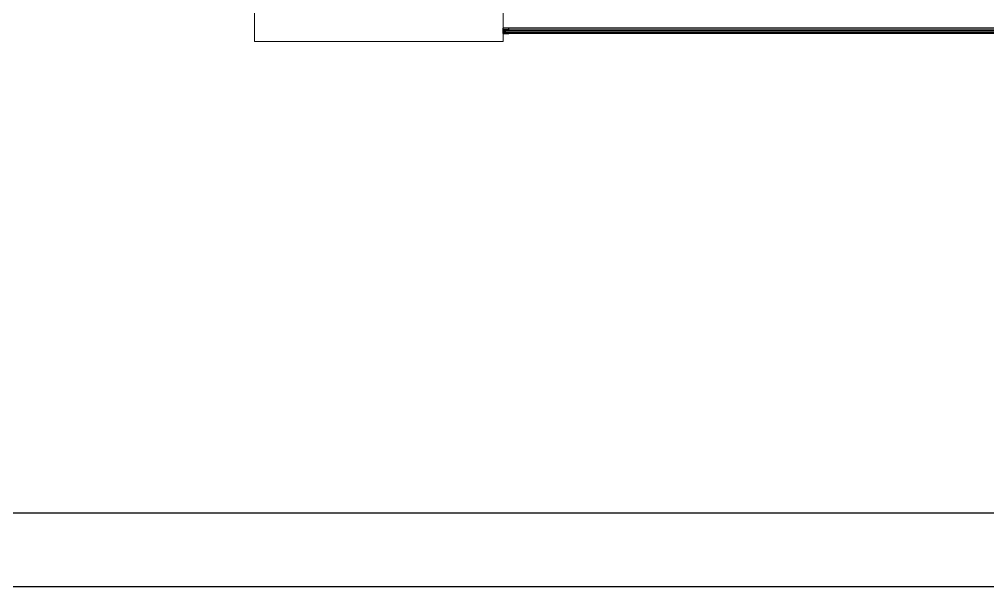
# Model space of a CAD drawing. Header units: inches. Extents: x 54 to 199, y 70 to 109.
# Drawn here: x 85.677 to 90.207, y 70.271 to 72.925 of the extents above; entities that cross this region are included whole.
import ezdxf
from ezdxf.enums import TextEntityAlignment as Align

# ---------------------------------------------------------------- set-up
doc = ezdxf.new("R2010")
doc.units = ezdxf.units.IN
doc.header["$MEASUREMENT"] = 0
doc.linetypes.add('HIDDEN2', pattern=[0.1875, 0.125, -0.0625])
doc.layers.add('21212-FC-A-XREF-GROUND FLOOR PLAN-REV-31-10-12$0$PARTITION-EEE', color=112, linetype='Continuous', lineweight=18)
doc.layers.add('GLASS-EEE', color=140, linetype='Continuous', lineweight=5)
doc.layers.add('DETAIL', color=2, linetype='Continuous')
doc.layers.add('FINISH-AR', color=252, linetype='Continuous')
doc.layers.add('GOLDCLADDING', color=7, linetype='Continuous', true_color=0xffc20a)
doc.styles.add('ROMANS', font='romans.shx')

# ---------------------------------------------------------------- blocks, each defined once
blk = doc.blocks.new('YJYJJYJTYJTY')
at = {"color": 252, "linetype": 'Continuous'}
for p, q in [((-1.8304, 0, -0.0274), (-7.2971, 0, -0.1094)), ((-4.2311, -0.025, -0.0634), (-7.2971, -0.025, -0.1094)), ((-7.2921, -0.0175, -0.229), (-7.2851, -0.0075, -0.229)), ((-7.2851, -0.0175, -0.229), (-7.2921, -0.0075, -0.229)), ((-7.2851, -0.0075, -0.1186), (-7.2921, -0.0075, -0.1186)), ((-7.2921, -0.0075, -0.1186), (-7.2921, -0.0175, -0.1186)), ((-7.2921, -0.0175, -0.1186), (-7.2851, -0.0175, -0.1186)), ((-7.2851, -0.0175, -0.229), (-7.2851, -0.0075, -0.229)), ((-7.2851, -0.0175, -0.229), (-7.2851, -0.0075, -0.229)), ((-7.2851, -0.0175, -0.1186), (-7.2851, -0.0075, -0.1186))]:
    blk.add_line(p, q, dxfattribs=at)
at = {"layer": '21212-FC-A-XREF-GROUND FLOOR PLAN-REV-31-10-12$0$PARTITION-EEE', "color": 252, "linetype": 'Continuous'}
for p, q in [((-8.4596, -0.0625, -0.0791), (-8.4596, 0.963, -0.0699)), ((-7.2957, 0.0837, -0.1895), (-7.2957, -0.0625, -0.1895)), ((-7.2957, -0.0625, -0.1895), (-8.4596, -0.0625, -0.0839))]:
    blk.add_line(p, q, dxfattribs=at)
at = {"layer": 'DETAIL', "color": 252, "linetype": 'Continuous'}
for p, q in [((-7.2692, 0, -0.1186), (-7.2971, 0, -0.1186)), ((-7.2971, 0, -0.1186), (-7.2971, -0.025, -0.1186)), ((-7.2692, -0.005, -0.1186), (-7.2692, 0, -0.1186)), ((-4.2311, -0.025, -0.0634), (-7.2971, -0.025, -0.1094)), ((-7.2971, -0.025, -0.1186), (-7.2692, -0.025, -0.1186)), ((-7.2921, -0.02, -0.1186), (-7.2921, -0.005, -0.1186)), ((-7.2921, -0.005, -0.1186), (-7.2692, -0.005, -0.1186)), ((-7.2692, -0.02, -0.1186), (-7.2921, -0.02, -0.1186)), ((-7.2692, -0.025, -0.1186), (-7.2692, -0.02, -0.1186))]:
    blk.add_line(p, q, dxfattribs=at)
at = {"layer": 'FINISH-AR', "color": 252, "linetype": 'HIDDEN2', "ltscale": 0.5}
blk.add_line((7.7679, -0.0125, 0.067), (-7.2957, -0.0125, -0.1895), dxfattribs=at)
at = {"layer": 'GLASS-EEE', "color": 252}
for p, q in [((-4.2361, -0.0075, -0.0637), (-7.2971, -0.0075, -0.1094)), ((-4.2431, -0.0125, -0.0637), (-7.2971, -0.0125, -0.1094)), ((-4.2361, -0.0175, -0.0637), (-7.2971, -0.0175, -0.1094))]:
    blk.add_line(p, q, dxfattribs=at)
at = {"color": 252, "style": 'ROMANS'}
for p in [(4.7732, 7.306, -0.0791), (-4.2306, 7.1738, -0.0791), (-4.3022, 3.7717, -0.0791), (1.3636, 2.2432, -0.0791)]:
    blk.add_attdef('ELEV', text='', height=0.1035, dxfattribs=at).set_placement(p, align=Align.BOTTOM_LEFT)
for p in [(4.7732, 7.2372, -0.0791), (-4.2306, 7.105, -0.0791), (-4.3022, 3.7029, -0.0791), (1.3636, 2.1743, -0.0791)]:
    blk.add_attdef('LEVEL', text='', height=0.1035, dxfattribs=at).set_placement(p, align=Align.TOP_LEFT)

msp = doc.modelspace()

# ---------------------------------------------------------------- linework, layer by layer
for points in [[(77.9478, 70.2707), (109.087, 70.2707), (109.087, 92.2906), (77.9478, 92.2906)], [(78.293, 70.6159), (108.7418, 70.6159), (108.7418, 91.9454), (78.293, 91.9454)]]:
    msp.add_lwpolyline(points, close=True)

# ---------------------------------------------------------------- block references
at = {"layer": 'GOLDCLADDING'}
msp.add_blockref('YJYJJYJTYJTY', (95.2365, 72.8835, 0.0791), dxfattribs=at)

doc.saveas('drawing.dxf')
